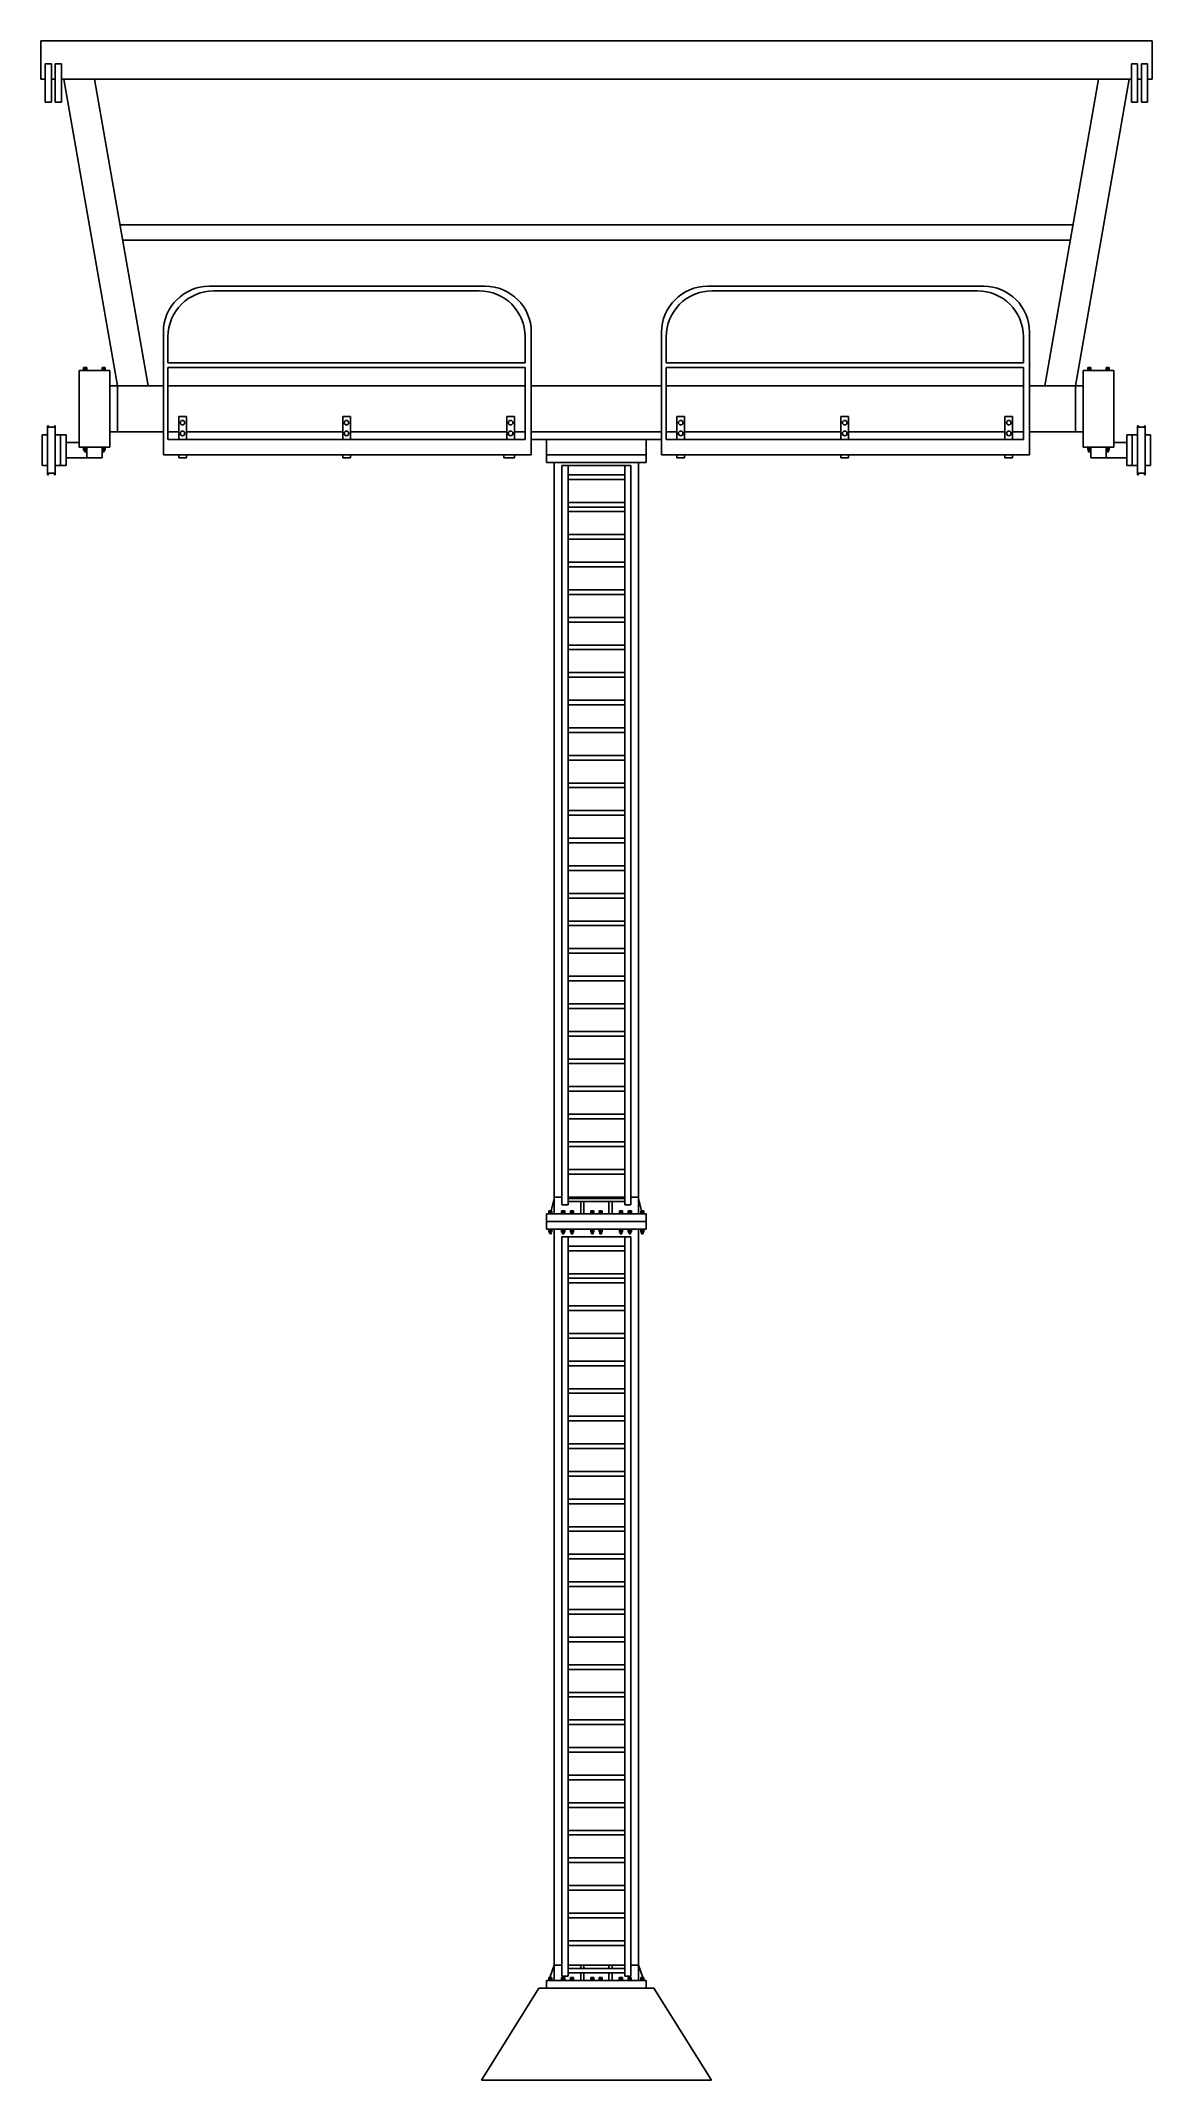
# Model space of a CAD drawing. Header units: centimetres. Extents: x 541 to 1266, y 12 to 1342.
import ezdxf

# ---------------------------------------------------------------- set-up
doc = ezdxf.new("R2010")
doc.units = ezdxf.units.CM
doc.header["$MEASUREMENT"] = 0

msp = doc.modelspace()

# ---------------------------------------------------------------- linework, layer by layer
for p, q in [((555.9, 1341.9), (540.9, 1341.9)), ((540.9, 1341.9), (540.9, 1316.9)), ((1265.9, 1341.9), (555.9, 1341.9)), ((1265.9, 1316.9), (1265.9, 1341.9)), ((540.9, 1316.9), (543.9, 1316.9)), ((540.9, 1316.9), (543.9, 1316.9)), ((543.9, 1316.9), (543.9, 1326.9)), ((543.9, 1326.9), (547.9, 1326.9)), ((543.9, 1301.9), (543.9, 1316.9)), ((547.9, 1326.9), (547.9, 1301.9)), ((547.9, 1316.9), (550.4, 1316.9)), ((547.9, 1316.9), (550.4, 1316.9)), ((550.4, 1316.9), (550.4, 1326.9)), ((550.4, 1326.9), (554.4, 1326.9)), ((550.4, 1301.9), (550.4, 1316.9)), ((554.4, 1326.9), (554.4, 1301.9)), ((554.4, 1316.9), (555.9, 1316.9)), ((590.9, 1316.9), (555.9, 1316.9)), ((555.9, 1316.9), (575.9, 1316.9)), ((555.9, 1316.9), (590.9, 1116.9)), ((575.9, 1316.9), (610.9, 1116.9)), ((590.9, 1316.9), (1250.9, 1316.9)), ((1230.9, 1316.9), (1195.9, 1116.9)), ((1250.9, 1316.9), (1215.9, 1116.9)), ((1250.9, 1316.9), (1230.9, 1316.9)), ((1250.9, 1316.9), (1252.4, 1316.9)), ((1256.4, 1326.9), (1252.4, 1326.9)), ((1252.4, 1326.9), (1252.4, 1301.9)), ((1256.4, 1316.9), (1256.4, 1326.9)), ((1258.9, 1316.9), (1256.4, 1316.9)), ((1256.4, 1301.9), (1256.4, 1316.9)), ((1256.4, 1316.9), (1258.9, 1316.9)), ((1262.9, 1326.9), (1258.9, 1326.9)), ((1258.9, 1326.9), (1258.9, 1301.9)), ((1262.9, 1316.9), (1262.9, 1326.9)), ((1265.9, 1316.9), (1262.9, 1316.9)), ((1262.9, 1301.9), (1262.9, 1316.9)), ((1262.9, 1316.9), (1265.9, 1316.9)), ((547.9, 1301.9), (543.9, 1301.9)), ((554.4, 1301.9), (550.4, 1301.9)), ((1252.4, 1301.9), (1256.4, 1301.9)), ((1258.9, 1301.9), (1262.9, 1301.9)), ((592.6, 1221.9), (1214.3, 1221.9)), ((594.3, 1211.9), (1212.6, 1211.9)), ((830.9, 1181.9), (650.9, 1181.9)), ((653.9, 1178.9), (826.9, 1178.9)), ((975.9, 1181.9), (1155.9, 1181.9)), ((978.9, 1178.9), (1151.9, 1178.9)), ((620.9, 1151.9), (620.9, 1081.9)), ((623.9, 1131.9), (623.9, 1148.9)), ((856.9, 1148.9), (856.9, 1131.9)), ((860.9, 1081.9), (860.9, 1151.9)), ((945.9, 1081.9), (945.9, 1151.9)), ((948.9, 1131.9), (948.9, 1148.9)), ((1181.9, 1148.9), (1181.9, 1131.9)), ((1185.9, 1151.9), (1185.9, 1081.9)), ((623.9, 1131.9), (856.9, 1131.9)), ((948.9, 1131.9), (1181.9, 1131.9)), ((948.9, 1131.9), (1181.9, 1131.9)), ((565.9, 1116.9), (565.9, 1126.9)), ((565.9, 1126.9), (585.9, 1126.9)), ((565.9, 1126.9), (568.9, 1126.9)), ((569.9, 1128.9), (568.9, 1128.9)), ((568.9, 1128.9), (568.9, 1126.9)), ((569.9, 1126.9), (569.9, 1128.9)), ((569.9, 1128.9), (570.9, 1128.9)), ((570.9, 1128.9), (570.9, 1126.9)), ((581.9, 1128.9), (580.9, 1128.9)), ((580.9, 1128.9), (580.9, 1126.9)), ((585.9, 1126.9), (580.9, 1126.9)), ((581.9, 1126.9), (581.9, 1128.9)), ((581.9, 1128.9), (582.9, 1128.9)), ((582.9, 1128.9), (582.9, 1126.9)), ((585.9, 1126.9), (585.9, 1076.9)), ((623.9, 1081.9), (623.9, 1128.9)), ((623.9, 1128.9), (856.9, 1128.9)), ((856.9, 1128.9), (856.9, 1081.9)), ((948.9, 1081.9), (948.9, 1128.9)), ((948.9, 1128.9), (1181.9, 1128.9)), ((1181.9, 1128.9), (1181.9, 1081.9)), ((1220.9, 1116.9), (1220.9, 1126.9)), ((1220.9, 1126.9), (1240.9, 1126.9)), ((1220.9, 1126.9), (1223.9, 1126.9)), ((1224.9, 1128.9), (1223.9, 1128.9)), ((1223.9, 1128.9), (1223.9, 1126.9)), ((1224.9, 1126.9), (1224.9, 1128.9)), ((1224.9, 1128.9), (1225.9, 1128.9)), ((1225.9, 1128.9), (1225.9, 1126.9)), ((1236.9, 1128.9), (1235.9, 1128.9)), ((1235.9, 1128.9), (1235.9, 1126.9)), ((1240.9, 1126.9), (1235.9, 1126.9)), ((1236.9, 1126.9), (1236.9, 1128.9)), ((1236.9, 1128.9), (1237.9, 1128.9)), ((1237.9, 1128.9), (1237.9, 1126.9)), ((1240.9, 1126.9), (1240.9, 1076.9)), ((565.9, 1116.9), (565.9, 1086.9)), ((590.9, 1116.9), (585.9, 1116.9)), ((590.9, 1116.9), (620.9, 1116.9)), ((620.9, 1116.9), (590.9, 1116.9)), ((590.9, 1116.9), (590.9, 1086.9)), ((590.9, 1116.9), (610.9, 1116.9)), ((623.9, 1116.9), (856.9, 1116.9)), ((860.9, 1116.9), (945.9, 1116.9)), ((948.9, 1116.9), (1181.9, 1116.9)), ((1185.9, 1116.9), (1215.9, 1116.9)), ((1185.9, 1116.9), (1215.9, 1116.9)), ((1215.9, 1116.9), (1195.9, 1116.9)), ((1215.9, 1116.9), (1215.9, 1086.9)), ((1215.9, 1116.9), (1220.9, 1116.9)), ((1220.9, 1116.9), (1220.9, 1086.9)), ((545.4, 1089.9), (545.4, 1090.9)), ((545.4, 1090.9), (545.9, 1090.9)), ((545.9, 1090.9), (545.9, 1089.9)), ((550.4, 1090.9), (549.9, 1090.9)), ((549.9, 1090.9), (549.9, 1089.9)), ((550.4, 1089.9), (550.4, 1090.9)), ((630.9, 1081.9), (630.9, 1096.9)), ((630.9, 1096.9), (635.9, 1096.9)), ((630.9, 1096.9), (633.4, 1096.9)), ((635.9, 1096.9), (635.9, 1081.9)), ((742.9, 1096.9), (737.9, 1096.9)), ((737.9, 1096.9), (737.9, 1081.9)), ((737.9, 1096.9), (740.4, 1096.9)), ((742.9, 1081.9), (742.9, 1096.9)), ((849.9, 1096.9), (844.9, 1096.9)), ((844.9, 1096.9), (844.9, 1081.9)), ((844.9, 1096.9), (847.4, 1096.9)), ((849.9, 1081.9), (849.9, 1096.9)), ((955.9, 1081.9), (955.9, 1096.9)), ((955.9, 1096.9), (960.9, 1096.9)), ((955.9, 1096.9), (958.4, 1096.9)), ((960.9, 1096.9), (960.9, 1081.9)), ((1067.9, 1096.9), (1062.9, 1096.9)), ((1062.9, 1096.9), (1062.9, 1081.9)), ((1062.9, 1096.9), (1065.4, 1096.9)), ((1067.9, 1081.9), (1067.9, 1096.9)), ((1174.9, 1096.9), (1169.9, 1096.9)), ((1169.9, 1096.9), (1169.9, 1081.9)), ((1169.9, 1096.9), (1172.4, 1096.9)), ((1174.9, 1081.9), (1174.9, 1096.9)), ((1256.4, 1089.9), (1256.4, 1090.9)), ((1256.4, 1090.9), (1256.9, 1090.9)), ((1256.9, 1090.9), (1256.9, 1089.9)), ((1261.4, 1090.9), (1260.9, 1090.9)), ((1260.9, 1090.9), (1260.9, 1089.9)), ((1261.4, 1089.9), (1261.4, 1090.9)), ((541.9, 1064.9), (541.9, 1084.9)), ((541.9, 1084.9), (545.4, 1084.9)), ((545.4, 1084.9), (545.4, 1089.9)), ((545.4, 1084.9), (545.4, 1064.9)), ((545.9, 1089.9), (549.9, 1089.9)), ((550.4, 1089.9), (550.4, 1059.9)), ((557.4, 1084.9), (550.4, 1084.9)), ((550.4, 1064.9), (550.4, 1084.9)), ((550.4, 1084.9), (553.9, 1084.9)), ((553.9, 1084.9), (553.9, 1064.9)), ((557.4, 1079.9), (557.4, 1084.9)), ((557.4, 1069.9), (557.4, 1079.9)), ((557.4, 1079.9), (565.9, 1079.9)), ((565.9, 1086.9), (565.9, 1076.9)), ((590.9, 1086.9), (585.9, 1086.9)), ((590.9, 1086.9), (620.9, 1086.9)), ((590.9, 1086.9), (620.9, 1086.9)), ((620.9, 1081.9), (620.9, 1071.9)), ((623.9, 1086.9), (630.9, 1086.9)), ((623.9, 1081.9), (801.7, 1081.9)), ((623.9, 1081.9), (856.9, 1081.9)), ((635.9, 1086.9), (737.9, 1086.9)), ((635.9, 1081.9), (740.4, 1081.9)), ((740.4, 1081.9), (742.9, 1081.9)), ((742.9, 1086.9), (844.9, 1086.9)), ((856.9, 1081.9), (820.9, 1081.9)), ((847.4, 1081.9), (847.4, 1081.9)), ((849.9, 1086.9), (856.9, 1086.9)), ((856.9, 1081.9), (849.9, 1081.9)), ((856.9, 1081.9), (849.9, 1081.9)), ((860.9, 1086.9), (945.9, 1086.9)), ((870.9, 1081.9), (860.9, 1081.9)), ((870.9, 1081.9), (860.9, 1081.9)), ((860.9, 1081.9), (860.9, 1071.9)), ((860.9, 1081.9), (945.9, 1081.9)), ((870.9, 1071.9), (870.9, 1081.9)), ((935.9, 1071.9), (935.9, 1081.9)), ((935.9, 1081.9), (945.9, 1081.9)), ((945.9, 1081.9), (945.9, 1071.9)), ((948.9, 1086.9), (955.9, 1086.9)), ((948.9, 1081.9), (985.9, 1081.9)), ((948.9, 1081.9), (1181.9, 1081.9)), ((948.9, 1081.9), (1126.7, 1081.9)), ((960.9, 1086.9), (1062.9, 1086.9)), ((1067.9, 1086.9), (1169.9, 1086.9)), ((1174.9, 1086.9), (1181.9, 1086.9)), ((1185.9, 1086.9), (1215.9, 1086.9)), ((1185.9, 1081.9), (1185.9, 1071.9)), ((1215.9, 1086.9), (1220.9, 1086.9)), ((1220.9, 1086.9), (1220.9, 1076.9)), ((1240.9, 1076.9), (1240.9, 1079.9)), ((1249.4, 1079.9), (1240.9, 1079.9)), ((1252.9, 1084.9), (1249.4, 1084.9)), ((1249.4, 1084.9), (1249.4, 1079.9)), ((1249.4, 1079.9), (1249.4, 1069.9)), ((1252.9, 1079.9), (1252.9, 1084.9)), ((1252.9, 1084.9), (1256.4, 1084.9)), ((1252.9, 1064.9), (1252.9, 1079.9)), ((1256.4, 1084.9), (1256.4, 1089.9)), ((1256.4, 1084.9), (1256.4, 1064.9)), ((1256.9, 1089.9), (1260.9, 1089.9)), ((1261.4, 1089.9), (1261.4, 1059.9)), ((1261.4, 1084.9), (1264.9, 1084.9)), ((1264.9, 1084.9), (1264.9, 1064.9)), ((545.4, 1064.9), (541.9, 1064.9)), ((545.4, 1059.9), (545.4, 1064.9)), ((557.4, 1064.9), (550.4, 1064.9)), ((570.9, 1069.9), (557.4, 1069.9)), ((557.4, 1069.9), (557.4, 1064.9)), ((565.9, 1076.9), (585.9, 1076.9)), ((565.9, 1076.9), (568.9, 1076.9)), ((568.9, 1076.9), (568.9, 1074.9)), ((568.9, 1074.9), (570.9, 1074.9)), ((569.4, 1073.9), (569.4, 1074.9)), ((570.4, 1073.9), (569.4, 1073.9)), ((569.9, 1076.9), (569.9, 1074.9)), ((570.4, 1074.9), (570.4, 1073.9)), ((570.9, 1076.9), (570.9, 1074.9)), ((570.9, 1069.9), (570.9, 1076.9)), ((580.9, 1069.9), (570.9, 1069.9)), ((585.9, 1076.9), (580.9, 1076.9)), ((580.9, 1076.9), (580.9, 1074.9)), ((580.9, 1076.9), (580.9, 1069.9)), ((580.9, 1074.9), (582.9, 1074.9)), ((581.4, 1073.9), (581.4, 1074.9)), ((582.4, 1073.9), (581.4, 1073.9)), ((581.9, 1076.9), (581.9, 1074.9)), ((582.4, 1074.9), (582.4, 1073.9)), ((582.9, 1076.9), (582.9, 1074.9)), ((860.9, 1071.9), (620.9, 1071.9)), ((620.9, 1071.9), (630.9, 1071.9)), ((630.9, 1069.9), (630.9, 1071.9)), ((635.9, 1069.9), (630.9, 1069.9)), ((635.9, 1071.9), (635.9, 1069.9)), ((737.9, 1069.9), (737.9, 1071.9)), ((742.9, 1069.9), (737.9, 1069.9)), ((742.9, 1071.9), (742.9, 1069.9)), ((842.9, 1069.9), (842.9, 1071.9)), ((844.9, 1069.9), (842.9, 1069.9)), ((849.9, 1069.9), (844.9, 1069.9)), ((849.9, 1071.9), (849.9, 1069.9)), ((870.9, 1071.9), (870.9, 1066.9)), ((870.9, 1071.9), (935.9, 1071.9)), ((870.9, 1066.9), (935.9, 1066.9)), ((875.9, 576.9), (875.9, 1066.9)), ((880.9, 584.9), (880.9, 1064.9)), ((880.9, 1064.9), (925.9, 1064.9)), ((884.9, 584.9), (884.9, 1064.9)), ((921.9, 584.9), (921.9, 1064.9)), ((925.9, 584.9), (925.9, 1064.9)), ((930.9, 576.9), (930.9, 1066.9)), ((935.9, 1066.9), (935.9, 1071.9)), ((945.9, 1071.9), (1185.9, 1071.9)), ((955.9, 1071.9), (955.9, 1069.9)), ((955.9, 1069.9), (960.9, 1069.9)), ((960.9, 1069.9), (960.9, 1071.9)), ((1062.9, 1071.9), (1062.9, 1069.9)), ((1062.9, 1069.9), (1067.9, 1069.9)), ((1067.9, 1069.9), (1067.9, 1071.9)), ((1169.9, 1071.9), (1169.9, 1069.9)), ((1169.9, 1069.9), (1174.9, 1069.9)), ((1174.9, 1069.9), (1174.9, 1071.9)), ((1220.9, 1076.9), (1240.9, 1076.9)), ((1220.9, 1076.9), (1223.9, 1076.9)), ((1223.9, 1076.9), (1223.9, 1074.9)), ((1223.9, 1074.9), (1225.9, 1074.9)), ((1224.4, 1073.9), (1224.4, 1074.9)), ((1225.4, 1073.9), (1224.4, 1073.9)), ((1224.9, 1076.9), (1224.9, 1074.9)), ((1225.4, 1074.9), (1225.4, 1073.9)), ((1225.9, 1076.9), (1225.9, 1074.9)), ((1225.9, 1074.9), (1225.9, 1069.9)), ((1225.9, 1069.9), (1235.9, 1069.9)), ((1240.9, 1076.9), (1235.9, 1076.9)), ((1235.9, 1076.9), (1235.9, 1074.9)), ((1235.9, 1069.9), (1235.9, 1076.9)), ((1235.9, 1074.9), (1237.9, 1074.9)), ((1235.9, 1069.9), (1249.4, 1069.9)), ((1236.4, 1073.9), (1236.4, 1074.9)), ((1237.4, 1073.9), (1236.4, 1073.9)), ((1236.9, 1076.9), (1236.9, 1074.9)), ((1237.4, 1074.9), (1237.4, 1073.9)), ((1237.9, 1076.9), (1237.9, 1074.9)), ((1249.4, 1069.9), (1249.4, 1064.9)), ((1249.4, 1064.9), (1252.9, 1064.9)), ((1256.4, 1064.9), (1252.9, 1064.9)), ((1256.4, 1059.9), (1256.4, 1064.9)), ((1264.9, 1064.9), (1261.4, 1064.9)), ((545.4, 1059.9), (545.4, 1058.9)), ((545.4, 1058.9), (545.9, 1058.9)), ((549.9, 1059.9), (545.9, 1059.9)), ((545.9, 1058.9), (545.9, 1059.9)), ((549.9, 1058.9), (549.9, 1059.9)), ((550.4, 1058.9), (549.9, 1058.9)), ((550.4, 1059.9), (550.4, 1058.9)), ((884.9, 1058.9), (921.9, 1058.9)), ((921.9, 1055.9), (884.9, 1055.9)), ((1256.4, 1059.9), (1256.4, 1058.9)), ((1256.4, 1058.9), (1256.9, 1058.9)), ((1260.9, 1059.9), (1256.9, 1059.9)), ((1256.9, 1059.9), (1257.4, 1059.9)), ((1256.9, 1058.9), (1256.9, 1059.9)), ((1260.9, 1058.9), (1260.9, 1059.9)), ((1261.4, 1058.9), (1260.9, 1058.9)), ((1261.4, 1059.9), (1261.4, 1058.9)), ((884.9, 1040.9), (921.9, 1040.9)), ((884.9, 1037.9), (921.9, 1037.9)), ((921.9, 1037.9), (884.9, 1037.9)), ((921.9, 1034.9), (884.9, 1034.9)), ((884.9, 1019.9), (921.9, 1019.9)), ((921.9, 1016.9), (884.9, 1016.9)), ((884.9, 1001.9), (921.9, 1001.9)), ((921.9, 998.9), (884.9, 998.9)), ((884.9, 983.9), (921.9, 983.9)), ((921.9, 980.9), (884.9, 980.9)), ((884.9, 965.9), (921.9, 965.9)), ((921.9, 962.9), (884.9, 962.9)), ((921.9, 947.9), (884.9, 947.9)), ((884.9, 944.9), (921.9, 944.9)), ((884.9, 929.9), (921.9, 929.9)), ((884.9, 929.9), (921.9, 929.9)), ((921.9, 926.9), (884.9, 926.9)), ((884.9, 926.9), (921.9, 926.9)), ((884.9, 911.9), (921.9, 911.9)), ((921.9, 908.9), (884.9, 908.9)), ((884.9, 893.9), (921.9, 893.9)), ((921.9, 890.9), (884.9, 890.9)), ((884.9, 875.9), (921.9, 875.9)), ((921.9, 872.9), (884.9, 872.9)), ((884.9, 857.9), (921.9, 857.9)), ((921.9, 854.9), (884.9, 854.9)), ((921.9, 839.9), (884.9, 839.9)), ((884.9, 836.9), (921.9, 836.9)), ((884.9, 821.9), (921.9, 821.9)), ((884.9, 821.9), (921.9, 821.9)), ((921.9, 818.9), (884.9, 818.9)), ((884.9, 818.9), (921.9, 818.9)), ((884.9, 803.9), (921.9, 803.9)), ((921.9, 800.9), (884.9, 800.9)), ((884.9, 785.9), (921.9, 785.9)), ((921.9, 782.9), (884.9, 782.9)), ((884.9, 767.9), (921.9, 767.9)), ((921.9, 764.9), (884.9, 764.9)), ((884.9, 749.9), (921.9, 749.9)), ((921.9, 746.9), (884.9, 746.9)), ((921.9, 731.9), (884.9, 731.9)), ((884.9, 728.9), (921.9, 728.9)), ((884.9, 713.9), (921.9, 713.9)), ((884.9, 695.9), (884.9, 710.9)), ((884.9, 710.9), (921.9, 710.9)), ((884.9, 692.9), (884.9, 695.9)), ((884.9, 695.9), (921.9, 695.9)), ((921.9, 692.9), (884.9, 692.9)), ((921.9, 677.9), (921.9, 692.9)), ((884.9, 674.9), (884.9, 677.9)), ((884.9, 677.9), (921.9, 677.9)), ((921.9, 674.9), (884.9, 674.9)), ((921.9, 659.9), (921.9, 674.9)), ((884.9, 656.9), (884.9, 659.9)), ((884.9, 659.9), (921.9, 659.9)), ((921.9, 656.9), (884.9, 656.9)), ((921.9, 641.9), (921.9, 656.9)), ((884.9, 638.9), (884.9, 641.9)), ((884.9, 641.9), (921.9, 641.9)), ((921.9, 638.9), (884.9, 638.9)), ((921.9, 623.9), (921.9, 638.9)), ((884.9, 620.9), (884.9, 623.9)), ((884.9, 623.9), (921.9, 623.9)), ((921.9, 620.9), (884.9, 620.9)), ((921.9, 605.9), (921.9, 620.9)), ((921.9, 605.9), (884.9, 605.9)), ((884.9, 602.9), (921.9, 602.9)), ((921.9, 602.9), (921.9, 605.9)), ((875.9, 586.9), (873.9, 578.9)), ((880.9, 587.9), (875.9, 587.9)), ((875.9, 586.9), (875.9, 582.9)), ((884.9, 587.9), (921.9, 587.9)), ((884.9, 586.9), (921.9, 586.9)), ((884.9, 586.9), (894.2, 586.9)), ((894.2, 586.9), (911.6, 586.9)), ((925.9, 587.9), (930.9, 587.9)), ((930.9, 586.9), (932.9, 578.9)), ((875.9, 576.9), (870.9, 576.9)), ((870.9, 576.9), (870.9, 566.9)), ((870.9, 566.9), (870.9, 571.9)), ((870.9, 571.9), (935.9, 571.9)), ((873.4, 578.9), (872.4, 578.9)), ((872.4, 578.9), (872.4, 576.9)), ((875.9, 576.9), (872.4, 576.9)), ((873.4, 576.9), (873.4, 578.9)), ((873.4, 578.9), (874.4, 578.9)), ((874.4, 578.9), (874.4, 576.9)), ((875.9, 576.9), (930.9, 576.9)), ((881.7, 578.9), (880.7, 578.9)), ((880.7, 578.9), (880.7, 576.9)), ((880.9, 584.9), (880.9, 582.9)), ((880.9, 582.9), (884.9, 582.9)), ((880.9, 582.9), (884.9, 582.9)), ((881.7, 576.9), (881.7, 578.9)), ((881.7, 578.9), (882.7, 578.9)), ((882.7, 578.9), (882.7, 576.9)), ((884.9, 584.9), (921.9, 584.9)), ((884.9, 582.9), (884.9, 584.9)), ((887.5, 578.9), (886.5, 578.9)), ((886.5, 578.9), (886.5, 576.9)), ((887.5, 576.9), (887.5, 578.9)), ((887.5, 578.9), (888.5, 578.9)), ((888.5, 578.9), (888.5, 576.9)), ((893.2, 576.9), (893.2, 584.9)), ((894.2, 576.9), (893.2, 576.9)), ((895.2, 576.9), (895.2, 584.9)), ((895.2, 576.9), (900.7, 576.9)), ((900.7, 578.9), (899.7, 578.9)), ((899.7, 578.9), (899.7, 576.9)), ((900.7, 576.9), (900.7, 578.9)), ((900.7, 578.9), (901.7, 578.9)), ((900.7, 576.9), (906.1, 576.9)), ((901.7, 578.9), (901.7, 576.9)), ((906.1, 578.9), (905.1, 578.9)), ((905.1, 578.9), (905.1, 576.9)), ((906.1, 576.9), (906.1, 578.9)), ((906.1, 578.9), (907.1, 578.9)), ((907.1, 578.9), (907.1, 576.9)), ((911.6, 576.9), (911.6, 584.9)), ((913.6, 584.9), (913.6, 576.9)), ((919.4, 578.9), (918.4, 578.9)), ((918.4, 578.9), (918.4, 576.9)), ((919.4, 576.9), (919.4, 578.9)), ((919.4, 578.9), (920.4, 578.9)), ((920.4, 578.9), (920.4, 576.9)), ((921.9, 584.9), (921.9, 582.9)), ((921.9, 582.9), (925.9, 582.9)), ((921.9, 582.9), (925.9, 582.9)), ((925.2, 578.9), (924.2, 578.9)), ((924.2, 578.9), (924.2, 576.9)), ((925.2, 576.9), (925.2, 578.9)), ((925.2, 578.9), (926.2, 578.9)), ((925.9, 582.9), (925.9, 584.9)), ((926.2, 578.9), (926.2, 576.9)), ((930.9, 576.9), (935.9, 576.9)), ((930.9, 576.9), (932.4, 576.9)), ((933.4, 578.9), (932.4, 578.9)), ((932.4, 578.9), (932.4, 576.9)), ((933.4, 576.9), (933.4, 578.9)), ((933.4, 578.9), (934.4, 578.9)), ((934.4, 578.9), (934.4, 576.9)), ((935.9, 576.9), (935.9, 566.9)), ((870.9, 566.9), (875.9, 566.9)), ((872.4, 566.9), (872.4, 564.9)), ((872.4, 564.9), (874.4, 564.9)), ((872.9, 563.9), (872.9, 564.9)), ((873.9, 563.9), (872.9, 563.9)), ((873.4, 566.9), (873.4, 564.9)), ((873.9, 564.9), (873.9, 563.9)), ((874.4, 566.9), (874.4, 564.9)), ((875.9, 76.9), (875.9, 566.9)), ((875.9, 566.9), (930.9, 566.9)), ((875.9, 566.9), (875.9, 561.9)), ((880.7, 566.9), (880.7, 564.9)), ((880.7, 564.9), (882.7, 564.9)), ((880.9, 81.9), (880.9, 561.9)), ((880.9, 561.9), (925.9, 561.9)), ((881.2, 563.9), (881.2, 564.9)), ((882.2, 563.9), (881.2, 563.9)), ((881.7, 566.9), (881.7, 564.9)), ((882.2, 564.9), (882.2, 563.9)), ((882.7, 566.9), (882.7, 564.9)), ((884.9, 81.9), (884.9, 561.9)), ((886.5, 566.9), (886.5, 564.9)), ((886.5, 564.9), (888.5, 564.9)), ((887, 563.9), (887, 564.9)), ((888, 563.9), (887, 563.9)), ((887.5, 566.9), (887.5, 564.9)), ((888, 564.9), (888, 563.9)), ((888.5, 566.9), (888.5, 564.9)), ((899.7, 566.9), (899.7, 564.9)), ((899.7, 564.9), (901.7, 564.9)), ((900.2, 563.9), (900.2, 564.9)), ((901.2, 563.9), (900.2, 563.9)), ((900.7, 566.9), (900.7, 564.9)), ((901.2, 564.9), (901.2, 563.9)), ((901.7, 566.9), (901.7, 564.9)), ((905.1, 566.9), (905.1, 564.9)), ((905.1, 564.9), (907.1, 564.9)), ((905.6, 563.9), (905.6, 564.9)), ((906.6, 563.9), (905.6, 563.9)), ((906.1, 566.9), (906.1, 564.9)), ((906.6, 564.9), (906.6, 563.9)), ((907.1, 566.9), (907.1, 564.9)), ((918.4, 566.9), (918.4, 564.9)), ((918.4, 564.9), (920.4, 564.9)), ((918.9, 563.9), (918.9, 564.9)), ((919.9, 563.9), (918.9, 563.9)), ((919.4, 566.9), (919.4, 564.9)), ((919.9, 564.9), (919.9, 563.9)), ((920.4, 566.9), (920.4, 564.9)), ((921.9, 81.9), (921.9, 561.9)), ((924.2, 566.9), (924.2, 564.9)), ((924.2, 564.9), (926.2, 564.9)), ((924.7, 563.9), (924.7, 564.9)), ((925.7, 563.9), (924.7, 563.9)), ((925.2, 566.9), (925.2, 564.9)), ((925.7, 564.9), (925.7, 563.9)), ((925.9, 81.9), (925.9, 561.9)), ((926.2, 566.9), (926.2, 564.9)), ((930.9, 76.9), (930.9, 566.9)), ((935.9, 566.9), (930.9, 566.9)), ((932.4, 566.9), (932.4, 564.9)), ((932.4, 564.9), (934.4, 564.9)), ((932.9, 563.9), (932.9, 564.9)), ((933.9, 563.9), (932.9, 563.9)), ((933.4, 566.9), (933.4, 564.9)), ((933.9, 564.9), (933.9, 563.9)), ((934.4, 566.9), (934.4, 564.9)), ((884.9, 555.9), (921.9, 555.9)), ((921.9, 552.9), (884.9, 552.9)), ((884.9, 537.9), (921.9, 537.9)), ((884.9, 534.9), (921.9, 534.9)), ((921.9, 534.9), (884.9, 534.9)), ((921.9, 531.9), (884.9, 531.9)), ((884.9, 516.9), (921.9, 516.9)), ((921.9, 513.9), (884.9, 513.9)), ((884.9, 498.9), (921.9, 498.9)), ((921.9, 495.9), (884.9, 495.9)), ((884.9, 480.9), (921.9, 480.9)), ((921.9, 477.9), (884.9, 477.9)), ((884.9, 462.9), (921.9, 462.9)), ((921.9, 459.9), (884.9, 459.9)), ((921.9, 444.9), (884.9, 444.9)), ((884.9, 441.9), (921.9, 441.9)), ((884.9, 426.9), (921.9, 426.9)), ((884.9, 426.9), (921.9, 426.9)), ((921.9, 423.9), (884.9, 423.9)), ((884.9, 423.9), (921.9, 423.9)), ((884.9, 408.9), (921.9, 408.9)), ((921.9, 405.9), (884.9, 405.9)), ((884.9, 390.9), (921.9, 390.9)), ((921.9, 387.9), (884.9, 387.9)), ((884.9, 372.9), (921.9, 372.9)), ((921.9, 369.9), (884.9, 369.9)), ((884.9, 354.9), (921.9, 354.9)), ((921.9, 351.9), (884.9, 351.9)), ((921.9, 336.9), (884.9, 336.9)), ((884.9, 333.9), (921.9, 333.9)), ((884.9, 318.9), (921.9, 318.9)), ((884.9, 318.9), (921.9, 318.9)), ((921.9, 315.9), (884.9, 315.9)), ((884.9, 315.9), (921.9, 315.9)), ((884.9, 300.9), (921.9, 300.9)), ((921.9, 297.9), (884.9, 297.9)), ((884.9, 282.9), (921.9, 282.9)), ((921.9, 279.9), (884.9, 279.9)), ((884.9, 264.9), (921.9, 264.9)), ((921.9, 261.9), (884.9, 261.9)), ((884.9, 246.9), (921.9, 246.9)), ((921.9, 243.9), (884.9, 243.9)), ((921.9, 228.9), (884.9, 228.9)), ((884.9, 225.9), (921.9, 225.9)), ((884.9, 210.9), (921.9, 210.9)), ((884.9, 192.9), (884.9, 207.9)), ((884.9, 207.9), (921.9, 207.9)), ((884.9, 189.9), (884.9, 192.9)), ((884.9, 192.9), (921.9, 192.9)), ((921.9, 189.9), (884.9, 189.9)), ((921.9, 174.9), (921.9, 189.9)), ((884.9, 171.9), (884.9, 174.9)), ((884.9, 174.9), (921.9, 174.9)), ((921.9, 171.9), (884.9, 171.9)), ((921.9, 156.9), (921.9, 171.9)), ((884.9, 153.9), (884.9, 156.9)), ((884.9, 156.9), (921.9, 156.9)), ((921.9, 153.9), (884.9, 153.9)), ((921.9, 138.9), (921.9, 153.9)), ((884.9, 135.9), (884.9, 138.9)), ((884.9, 138.9), (921.9, 138.9)), ((921.9, 135.9), (884.9, 135.9)), ((921.9, 120.9), (921.9, 135.9)), ((884.9, 117.9), (884.9, 120.9)), ((884.9, 120.9), (921.9, 120.9)), ((921.9, 117.9), (884.9, 117.9)), ((921.9, 102.9), (921.9, 117.9)), ((921.9, 102.9), (884.9, 102.9)), ((884.9, 84.9), (884.9, 99.9)), ((884.9, 99.9), (921.9, 99.9)), ((921.9, 99.9), (921.9, 102.9)), ((875.9, 86.9), (873.1, 78.9)), ((875.9, 76.9), (875.9, 86.9)), ((875.9, 86.9), (880.9, 86.9)), ((875.9, 76.9), (875.9, 81.9)), ((880.9, 81.9), (880.9, 79.9)), ((880.9, 79.9), (884.9, 79.9)), ((884.9, 86.9), (921.9, 86.9)), ((884.9, 81.9), (884.9, 84.9)), ((884.9, 84.9), (921.9, 84.9)), ((884.9, 81.9), (921.9, 81.9)), ((884.9, 79.9), (884.9, 81.9)), ((893.2, 84.9), (893.2, 86.9)), ((893.2, 76.9), (893.2, 81.9)), ((895.2, 84.9), (895.2, 86.9)), ((895.2, 76.9), (895.2, 81.9)), ((911.6, 86.9), (911.6, 84.9)), ((911.6, 81.9), (911.6, 76.9)), ((913.6, 84.9), (913.6, 86.9)), ((913.6, 76.9), (913.6, 81.9)), ((921.9, 81.9), (921.9, 79.9)), ((921.9, 79.9), (925.9, 79.9)), ((925.9, 86.9), (930.9, 86.9)), ((925.9, 79.9), (925.9, 81.9)), ((930.9, 86.9), (933.7, 78.9)), ((865.9, 71.9), (828.4, 11.9)), ((865.9, 71.9), (940.9, 71.9)), ((870.9, 76.9), (870.9, 71.9)), ((870.9, 71.9), (870.9, 76.9)), ((870.9, 76.9), (935.9, 76.9)), ((870.9, 76.9), (872.4, 76.9)), ((870.9, 71.9), (870.9, 74.4)), ((873.4, 78.9), (872.4, 78.9)), ((872.4, 78.9), (872.4, 76.9)), ((873.4, 76.9), (873.4, 78.9)), ((873.4, 78.9), (874.4, 78.9)), ((874.4, 78.9), (874.4, 76.9)), ((881.7, 78.9), (880.7, 78.9)), ((880.7, 78.9), (880.7, 76.9)), ((881.7, 76.9), (881.7, 78.9)), ((881.7, 78.9), (882.7, 78.9)), ((882.7, 78.9), (882.7, 76.9)), ((887.5, 78.9), (886.5, 78.9)), ((886.5, 78.9), (886.5, 76.9)), ((887.5, 76.9), (887.5, 78.9)), ((887.5, 78.9), (888.5, 78.9)), ((888.5, 78.9), (888.5, 76.9)), ((900.7, 78.9), (899.7, 78.9)), ((899.7, 78.9), (899.7, 76.9)), ((900.7, 76.9), (900.7, 78.9)), ((900.7, 78.9), (901.7, 78.9)), ((901.7, 78.9), (901.7, 76.9)), ((906.1, 78.9), (905.1, 78.9)), ((905.1, 78.9), (905.1, 76.9)), ((906.1, 76.9), (906.1, 78.9)), ((906.1, 78.9), (907.1, 78.9)), ((907.1, 78.9), (907.1, 76.9)), ((919.3, 78.9), (918.3, 78.9)), ((918.3, 78.9), (918.3, 76.9)), ((919.3, 76.9), (919.3, 78.9)), ((919.3, 78.9), (920.3, 78.9)), ((920.3, 78.9), (920.3, 76.9)), ((925.1, 78.9), (924.1, 78.9)), ((924.1, 78.9), (924.1, 76.9)), ((925.1, 76.9), (925.1, 78.9)), ((925.1, 78.9), (926.1, 78.9)), ((926.1, 78.9), (926.1, 76.9)), ((930.9, 76.9), (932.4, 76.9)), ((933.4, 78.9), (932.4, 78.9)), ((932.4, 78.9), (932.4, 76.9)), ((933.4, 76.9), (933.4, 78.9)), ((933.4, 78.9), (934.4, 78.9)), ((934.4, 78.9), (934.4, 76.9)), ((935.9, 76.9), (935.9, 71.9)), ((940.9, 71.9), (978.4, 11.9)), ((828.4, 11.9), (978.4, 11.9))]:
    msp.add_line(p, q)
for centre in [(633.4, 1092.9), (740.4, 1092.9), (847.4, 1092.9), (958.4, 1092.9), (1065.4, 1092.9), (1172.4, 1092.9), (633.4, 1085.9), (740.4, 1085.9), (847.4, 1085.9), (958.4, 1085.9), (1065.4, 1085.9), (1172.4, 1085.9)]:
    msp.add_circle(centre, 1.5)
for centre, start, end in [((650.9, 1151.9), 90, 180), ((653.9, 1148.9), 90, 180), ((826.9, 1148.9), 0, 90), ((830.9, 1151.9), 0, 90), ((975.9, 1151.9), 90, 180), ((978.9, 1148.9), 90, 180), ((1151.9, 1148.9), 0, 90), ((1155.9, 1151.9), 0, 90)]:
    msp.add_arc(centre, 30, start, end)

doc.saveas('drawing.dxf')
